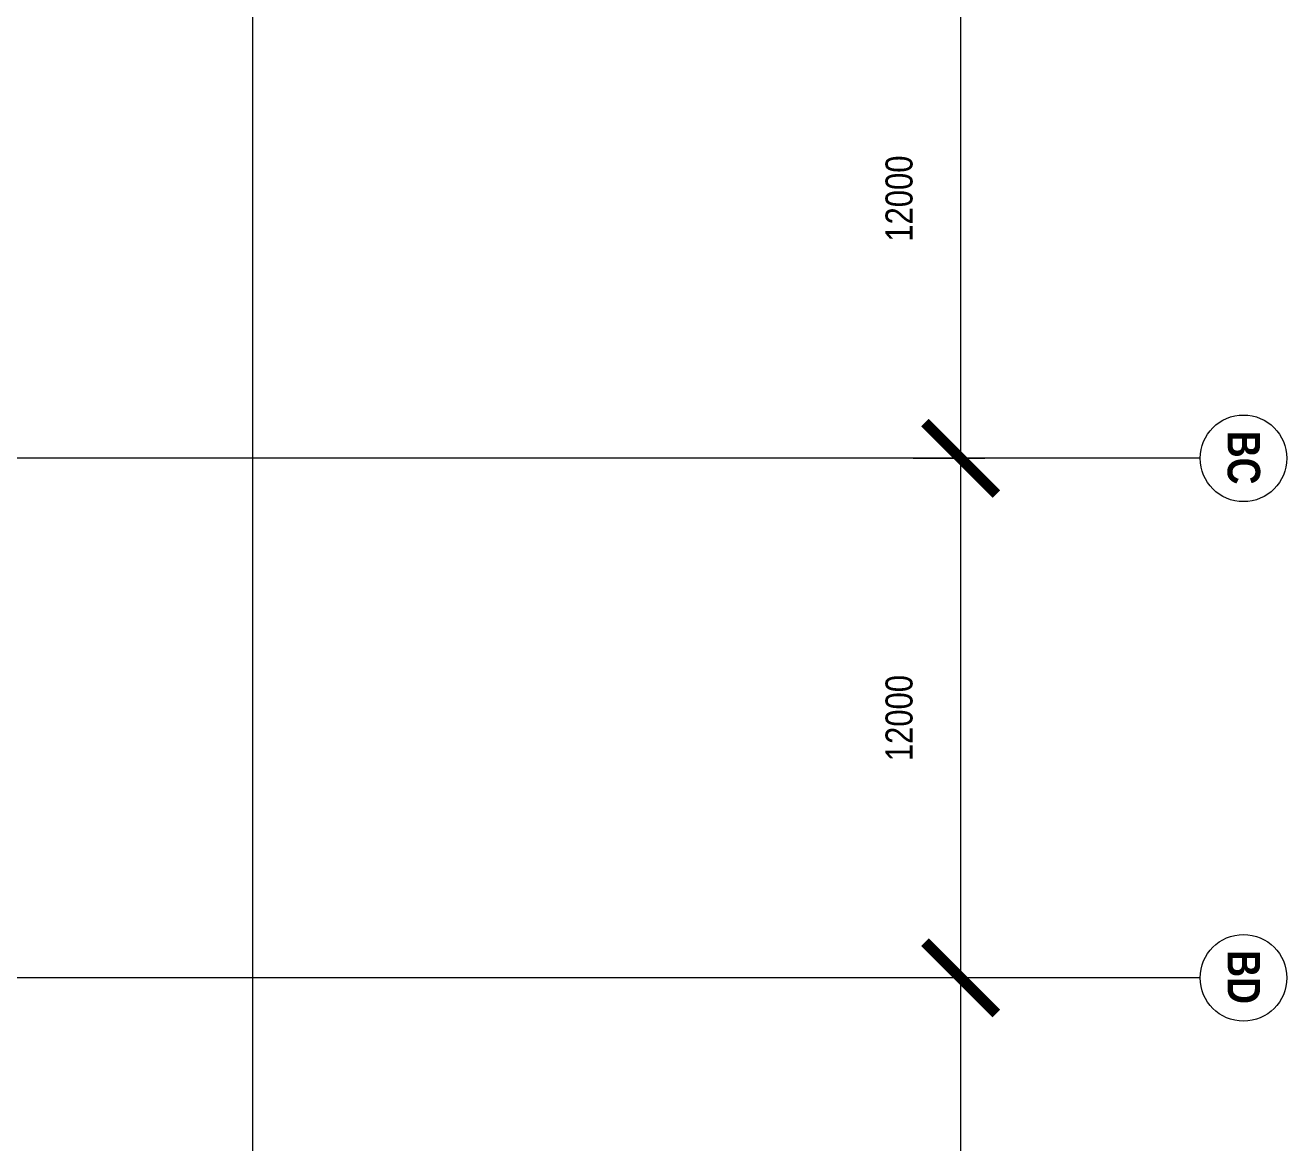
# Model space of a CAD drawing. Header units: millimetres. Extents: x -635893 to 717484, y -2208734 to -1510957.
# Drawn here: x -82095 to -52960, y -1586867 to -1561052 of the extents above; entities that cross this region are included whole.
import ezdxf

# ---------------------------------------------------------------- set-up
doc = ezdxf.new("R2010")
doc.units = ezdxf.units.MM
doc.linetypes.add('IDA - Grid Line', pattern=[3500, 2000, -500, 500, -500])
doc.layers.add('A-_ANOTGRID_E', color=7, linetype='Continuous', lineweight=9)
doc.layers.add('A-ANOT----_D', color=7, linetype='Continuous', lineweight=9)
doc.styles.add('Arial Narrow', font='ARIALN.TTF', dxfattribs={"height": 625})
doc.styles.add('Arial Narrow_B', font='ARIALNB.TTF', dxfattribs={"height": 750})
doc.dimstyles.new('probe phase 2', dxfattribs={"dimscale": 1100, "dimtxt": 2000, "dimasz": 1.5, "dimexe": 1, "dimexo": 1, "dimgap": 1, "dimtad": 1, "dimdec": 0, "dimzin": 3, "dimdsep": 46, "dimtxsty": 'Arial Narrow', "dimblk": 'X-F10A-LAY-S0-00-ASITE-002$0$_ArchTick', "dimcen": 0, "dimdle": 1, "dimclrd": 256, "dimclre": 256, "dimclrt": 256, "dimadec": 0, "dimazin": 0, "dimtfac": 0.5, "dimtdec": 0, "dimtix": 1, "dimtmove": 2, "dimatfit": 3, "dimfxl": 1, "dimtolj": 1, "dimtzin": 15, "dimlwd": -1, "dimlwe": -1, "dimarcsym": 0})

# ---------------------------------------------------------------- blocks, each defined once
blk = doc.blocks.new('Grid - 4 mm Dia-18759-PH2 LEVEL 3 PROBE')
at = {"layer": 'A-_ANOTGRID_E', "color": 252}
blk.add_circle((0, 0), 4, dxfattribs=at)
blk = doc.blocks.new('X-F10A-LAY-S0-00-ASITE-002$0$_ArchTick')
at = {"color": 0, "linetype": 'ByBlock', "const_width": 0.15}
blk.add_lwpolyline([(-0.5, -0.5), (0.5, 0.5)], dxfattribs=at)
blk = doc.blocks.new('*D749')
at = {"layer": 'A-ANOT----_D', "color": 252, "transparency": 16777216}
for p, q in [((-60492, -1557957, 0), (-60492, -1572157, 0)), ((-59937, -1559057, 0), (-61592, -1559057, 0)), ((-59937, -1571057, 0), (-61592, -1571057, 0))]:
    blk.add_line(p, q, dxfattribs=at)
at = {"layer": 'Defpoints', "color": 0, "transparency": 16777216}
for p in [(-58837, -1559057, 0), (-60492, -1571057, 0), (-58837, -1571057, 0)]:
    blk.add_point(p, dxfattribs=at)
at = {"layer": 'A-ANOT----_D', "color": 252, "transparency": 16777216, "xscale": 1650, "yscale": 1650, "zscale": 1650}
for p, rotation in [((-60492, -1559057, 0), 90), ((-60492, -1571057, 0), 270)]:
    blk.add_blockref('X-F10A-LAY-S0-00-ASITE-002$0$_ArchTick', p, dxfattribs=dict(at, rotation=rotation))
at = {"layer": 'A-ANOT----_D', "color": 252, "transparency": 16777216, "insert": (-61911, -1565057, 0), "char_height": 625, "width": 8231.19, "attachment_point": 5, "rotation": 90, "style": 'Arial Narrow'}
blk.add_mtext('\\A1;12000', dxfattribs=at)
blk = doc.blocks.new('*D750')
at = {"layer": 'A-ANOT----_D', "color": 252, "transparency": 16777216}
for p, q in [((-60492, -1569957), (-60492, -1584157)), ((-59937, -1571057), (-61592, -1571057)), ((-59937, -1583057), (-61592, -1583057))]:
    blk.add_line(p, q, dxfattribs=at)
at = {"layer": 'Defpoints', "color": 0, "transparency": 16777216}
for p in [(-58837, -1571057), (-60492, -1583057), (-58837, -1583057, 0)]:
    blk.add_point(p, dxfattribs=at)
at = {"layer": 'A-ANOT----_D', "color": 252, "transparency": 16777216, "xscale": 1650, "yscale": 1650, "zscale": 1650}
for p, rotation in [((-60492, -1571057), 90), ((-60492, -1583057), 270)]:
    blk.add_blockref('X-F10A-LAY-S0-00-ASITE-002$0$_ArchTick', p, dxfattribs=dict(at, rotation=rotation))
at = {"layer": 'A-ANOT----_D', "color": 252, "transparency": 16777216, "insert": (-61911, -1577057), "char_height": 625, "width": 8231.19, "attachment_point": 5, "rotation": 90, "style": 'Arial Narrow'}
blk.add_mtext('\\A1;12000', dxfattribs=at)
blk = doc.blocks.new('*D751')
at = {"layer": 'A-ANOT----_D', "color": 252, "transparency": 16777216}
for p, q in [((-60492, -1581957), (-60492, -1596157)), ((-59937, -1583057), (-61592, -1583057)), ((-59937, -1595057), (-61592, -1595057))]:
    blk.add_line(p, q, dxfattribs=at)
at = {"layer": 'Defpoints', "color": 0, "transparency": 16777216}
for p in [(-58837, -1583057), (-60492, -1595057), (-58837, -1595057, 0)]:
    blk.add_point(p, dxfattribs=at)
at = {"layer": 'A-ANOT----_D', "color": 252, "transparency": 16777216, "xscale": 1650, "yscale": 1650, "zscale": 1650}
for p, rotation in [((-60492, -1583057), 90), ((-60492, -1595057), 270)]:
    blk.add_blockref('X-F10A-LAY-S0-00-ASITE-002$0$_ArchTick', p, dxfattribs=dict(at, rotation=rotation))
at = {"layer": 'A-ANOT----_D', "color": 252, "transparency": 16777216, "insert": (-61911, -1589057), "char_height": 625, "width": 8231.19, "attachment_point": 5, "rotation": 90, "style": 'Arial Narrow'}
blk.add_mtext('\\A1;12000', dxfattribs=at)

msp = doc.modelspace()

# ---------------------------------------------------------------- linework, layer by layer
at = {"layer": 'A-_ANOTGRID_E', "color": 252, "linetype": 'IDA - Grid Line', "ltscale": 0.005}
for p, q in [((-76845.061, -1526391.026, 0), (-76845.061, -1656232.232, 0)), ((-54960.328, -1571056.826, 0), (-189425.313, -1571056.826, 0)), ((-54960.328, -1583056.826, 0), (-189425.313, -1583056.826, 0))]:
    msp.add_line(p, q, dxfattribs=at)

# ---------------------------------------------------------------- block references
at = {"layer": 'A-_ANOTGRID_E', "color": 252, "xscale": 250.000000000001, "yscale": 250.000000000001, "zscale": 250.000000000001, "rotation": 90}
for p in [(-53960.328, -1571056.826, 0), (-53960.328, -1583056.826, 0)]:
    msp.add_blockref('Grid - 4 mm Dia-18759-PH2 LEVEL 3 PROBE', p, dxfattribs=at)

# ---------------------------------------------------------------- texts
at = {"layer": 'A-_ANOTGRID_E', "color": 252, "char_height": 750, "width": 1523.20625, "attachment_point": 1, "rotation": 270, "style": 'Arial Narrow_B'}
for s, insert in [('BC', (-53576.067, -1570420.881, 0)), ('BD', (-53576.067, -1582420.881, 0))]:
    msp.add_mtext(s, dxfattribs=dict(at, insert=insert))

# ---------------------------------------------------------------- dimensions: what is measured, and where the dimension line sits
at = {"layer": 'A-ANOT----_D', "color": 252}
for base, p1, p2, picture, middle in [((-60491.8, -1571056.826, 0), (-58837.328, -1559056.826, 0), (-58837.328, -1571056.826, 0), '*D749', (-61910.908, -1565056.826, 0)), ((-60491.8, -1583056.826, 0), (-58837.328, -1571056.826, 0), (-58837.328, -1583056.826, 0), '*D750', (-61910.908, -1577056.826, 0)), ((-60491.8, -1595056.826, 0), (-58837.328, -1583056.826, 0), (-58837.328, -1595056.826, 0), '*D751', (-61910.908, -1589056.826, 0))]:
    dim = msp.add_linear_dim(base=base, p1=p1, p2=p2, angle=90, dimstyle='probe phase 2', override={"dimclrd": 252, "dimclre": 252, "dimclrt": 252}, dxfattribs=at)
    dim.commit()
    dim.dimension.update_dxf_attribs({"geometry": picture, "text_midpoint": middle})

doc.saveas('drawing.dxf')
